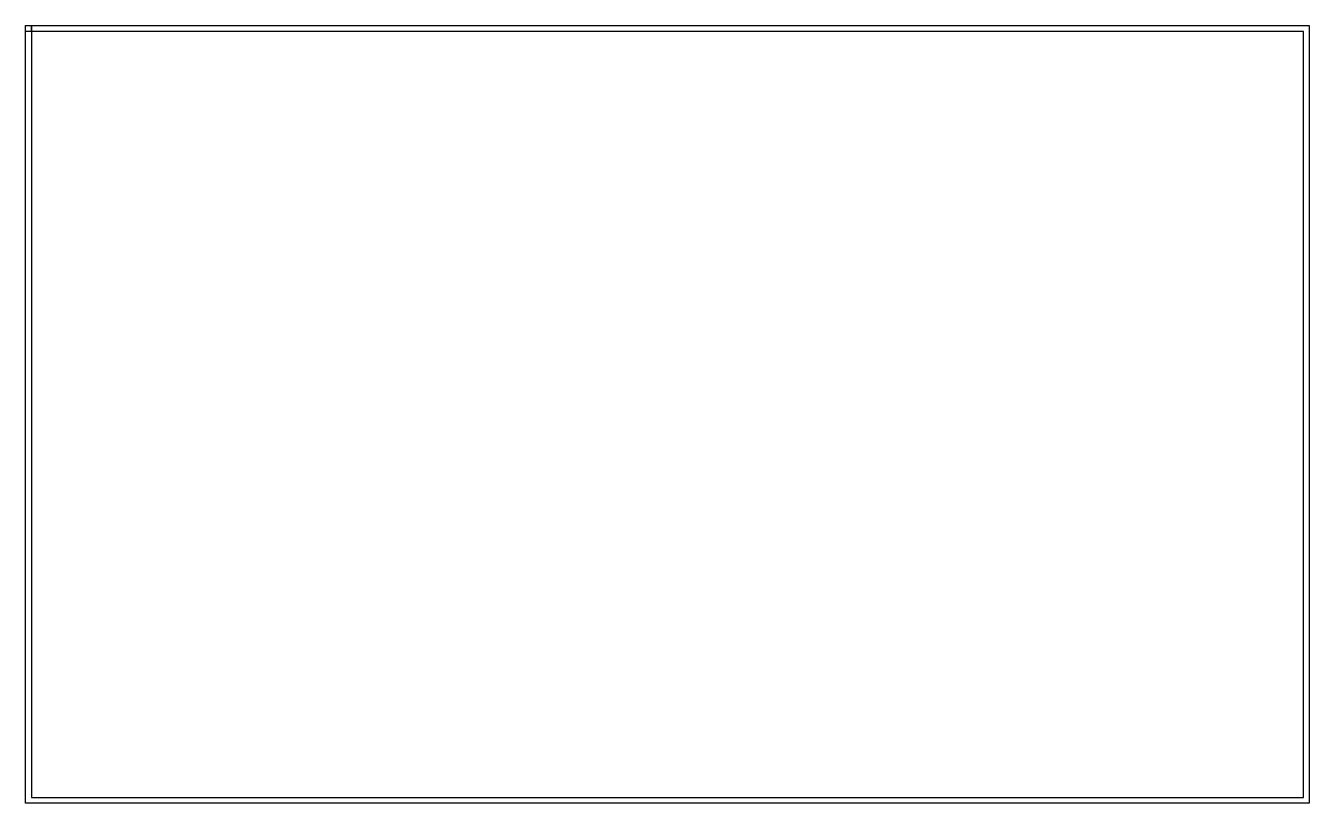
# Model space of a CAD drawing. Header units: millimetres. Extents: x -44 to 172, y -101 to 29.
import ezdxf

# ---------------------------------------------------------------- set-up
doc = ezdxf.new("R2010")
doc.units = ezdxf.units.MM
doc.layers.get('0').update_dxf_attribs({"linetype": 'CONTINUOUS'})

msp = doc.modelspace()

# ---------------------------------------------------------------- linework, layer by layer
for p, q in [((-43.79, 28.42), (-43.79, 29.42)), ((-43.79, 29.42), (-42.79, 29.42)), ((-43.79, 29.42), (171.57, 29.42)), ((-43.79, -101.08), (-43.79, 29.42)), ((-42.79, 28.42), (-43.79, 28.42)), ((-42.79, 28.42), (-43.79, 28.42)), ((-42.79, 28.42), (-42.79, 29.42)), ((-42.79, 29.42), (-42.79, 28.42)), ((170.57, 28.42), (-42.79, 28.42)), ((-42.79, 28.42), (-42.79, -100.08)), ((170.57, -100.08), (170.57, 28.42)), ((171.57, 29.42), (171.57, -101.08)), ((171.57, -101.08), (-43.79, -101.08)), ((-42.79, -100.08), (170.57, -100.08))]:
    msp.add_line(p, q)

doc.saveas('drawing.dxf')
